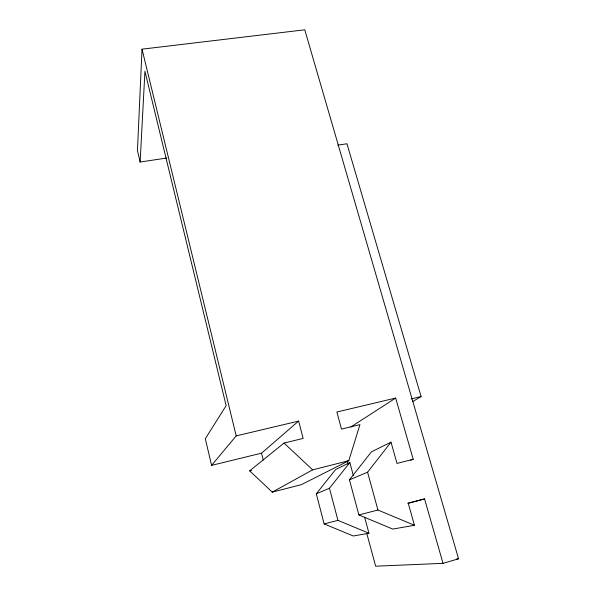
<?xml version="1.0" encoding="UTF-8"?>
<svg xmlns="http://www.w3.org/2000/svg" width="596" height="596" viewBox="0 0 596 596"><rect width="100%" height="100%" fill="white"/><g stroke="black" fill="none" stroke-linecap="round" stroke-linejoin="round"><path stroke-width="0.89" d="M366.808 533.502L375.636 566.2L443.029 563.339L458.548 558.787L304.772 29.8L142.027 49.17L137.452 150.639L140.142 162.045L166.776 158.007M140.142 162.045L144.932 71.237L226.145 405.652L205.315 438.745L211.587 465.372L261.54 453.169L298.633 421.081L303.148 438.418L284.031 443.059L249.664 470.847L272.275 492.125L301.345 484.66L348.787 460.708L359.962 424.613L341.508 429.098L336.882 412.007L395.662 398.061L413.199 459.263L410.659 460.276M443.029 563.339L424.568 498.919L408.267 503.337L414.466 525.285L392.794 529.077L358.889 514.944L349.435 479.832L367.576 472.196L391.006 442.157L397.01 463.442L413.199 459.263M349.435 479.832L371.435 451.842L391.006 442.157M364.64 517.276L368.954 533.249L353.257 535.99L324.135 523.921L316.297 493.771L329.461 488.236L349.83 462.526L353.339 475.489M316.297 493.771L335.57 469.588L349.83 462.526M211.587 465.372L236.202 435.899L298.633 421.081M350.791 427.019L395.662 398.061M412.648 401.577L421.081 396.556L346.969 143.748L337.79 145.171M272.275 492.125L312.632 469.864L348.787 460.708M324.135 523.921L337.932 520.36L368.954 533.249M358.889 514.944L377.946 510.02L414.466 525.285M407.701 503.218L424.568 498.919M249.664 470.847L251.467 470.4M411.143 398.925L421.081 396.556M456.692 558.892L458.548 558.787M284.031 443.059L312.632 469.864M367.576 472.196L377.946 510.02M347.207 460.85L348.168 464.433M329.461 488.236L337.932 520.36M261.54 453.169L263.268 460.097M142.027 49.17L236.202 435.899"/></g></svg>
